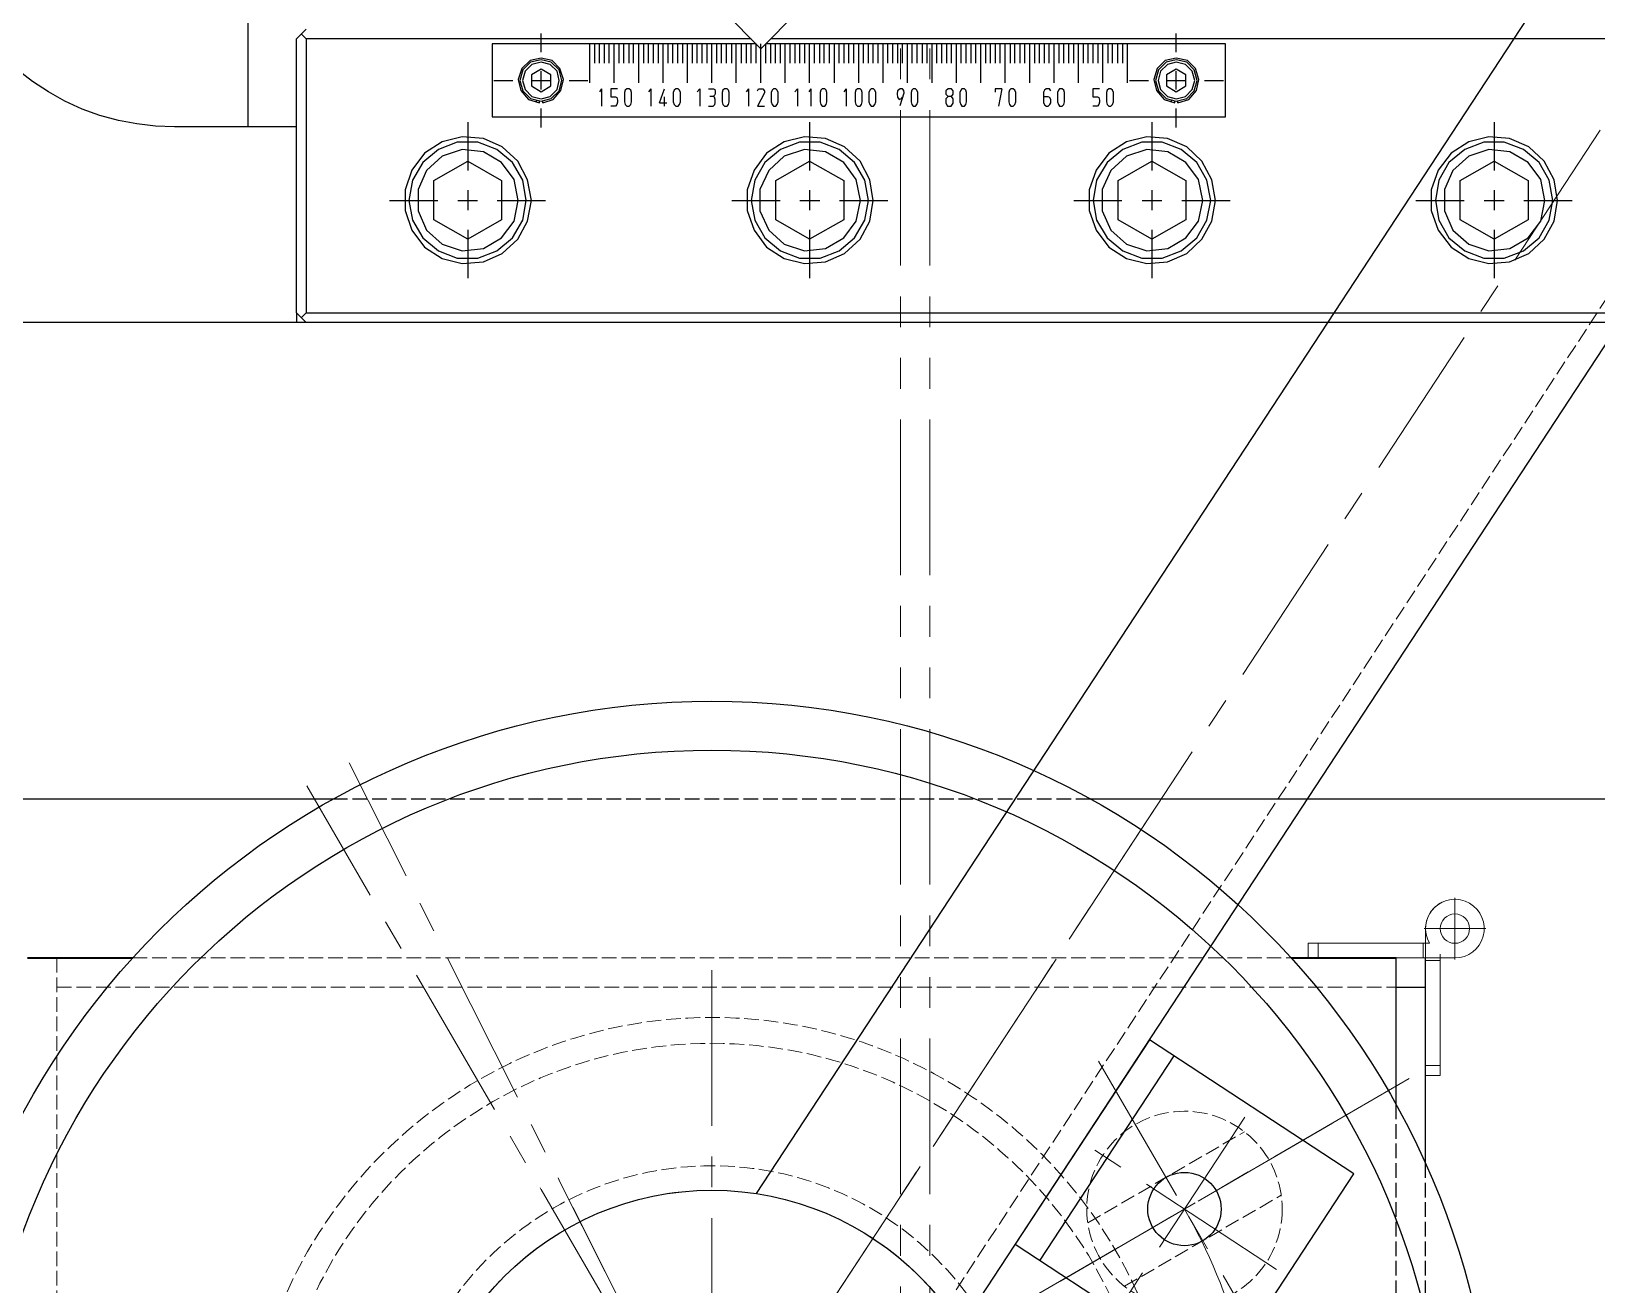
# Model space of a CAD drawing. Header units: millimetres. Extents: x -211 to 45495, y 24 to 52952.
# Drawn here: x 8854.5 to 9174.8, y 40118.7 to 40375.1 of the extents above; entities that cross this region are included whole.
import ezdxf

# ---------------------------------------------------------------- set-up
doc = ezdxf.new("R2010")
doc.units = ezdxf.units.MM
for name, pattern in [('CENTER', [50.7, 31.8, -6.3, 6.3, -6.3]), ('DASHED', [4, 3, -1]), ('PHANTOM', [63.3, 31.8, -6.3, 6.3, -6.3, 6.3, -6.3])]:
    doc.linetypes.add(name, pattern=pattern)
doc.layers.add('Layer2', color=7, linetype='Continuous')

# ---------------------------------------------------------------- blocks, each defined once
blk = doc.blocks.new('BLKF137')
at = {"layer": 'Layer2', "color": 7, "linetype": 'Continuous', "lineweight": 13}
for p, q in [((9139.79, 40161.55), (9139.79, 40191.55)), ((9142.79, 40186.35), (9142.79, 40161.55)), ((9142.79, 40185.05), (9139.79, 40185.05)), ((9142.79, 40163.55), (9139.79, 40163.55)), ((9139.79, 40161.55), (9142.79, 40161.55))]:
    blk.add_line(p, q, dxfattribs=at)
at = {"layer": 'Layer2', "color": 7, "linetype": 'DASHED', "lineweight": 13}
blk.add_arc((9145.79, 40191.55), 6, 120, 180, dxfattribs=at)
blk = doc.blocks.new('BLKF138')
at = {"layer": 'Layer2', "color": 7, "linetype": 'CENTER', "lineweight": 13}
for p, q in [((9145.79, 40185.25), (9145.79, 40197.85)), ((9139.49, 40191.55), (9152.09, 40191.55))]:
    blk.add_line(p, q, dxfattribs=at)
at = {"layer": 'Layer2', "color": 7, "linetype": 'Continuous', "lineweight": 13}
for p, q in [((9140.59, 40188.55), (9115.79, 40188.55)), ((9115.79, 40185.55), (9115.79, 40188.55)), ((9117.79, 40185.55), (9117.79, 40188.55)), ((9115.79, 40185.55), (9145.79, 40185.55))]:
    blk.add_line(p, q, dxfattribs=at)
at = {"layer": 'Layer2', "color": 7, "linetype": 'DASHED', "lineweight": 13}
blk.add_line((9139.29, 40188.55), (9139.29, 40185.55), dxfattribs=at)
at = {"layer": 'Layer2', "color": 7, "linetype": 'Continuous', "lineweight": 13}
blk.add_circle((9145.79, 40191.55), 3, dxfattribs=at)
blk.add_arc((9145.79, 40191.55), 6, 270, 210, dxfattribs=at)
blk = doc.blocks.new('BLKF136')
at = {"layer": 'Layer2', "color": 3, "linetype": 'Continuous', "lineweight": 25}
for p, q in [((8916.33, 40218.05), (8718.79, 40218.05)), ((9268.79, 40218.05), (9071.25, 40218.05)), ((9133.79, 40155.51), (9133.79, 40185.55)), ((9139.79, 40143.5), (9139.79, 40185.55)), ((9133.79, 40179.55), (9139.79, 40179.55))]:
    blk.add_line(p, q, dxfattribs=at)
at = {"layer": 'Layer2', "color": 7, "linetype": 'DASHED', "lineweight": 25}
for p, q in [((9071.25, 40218.05), (8916.33, 40218.05)), ((9133.79, 40000.59), (9133.79, 40155.51)), ((9139.79, 40012.59), (9139.79, 40143.5))]:
    blk.add_line(p, q, dxfattribs=at)
at = {"layer": 'Layer2', "color": 3, "linetype": 'Continuous', "lineweight": 35}
for p, q in [((8853.79, 40185.55), (8875.28, 40185.55)), ((9112.3, 40185.55), (9133.79, 40185.55))]:
    blk.add_line(p, q, dxfattribs=at)
at = {"layer": 'Layer2', "color": 7, "linetype": 'DASHED', "lineweight": 13}
for p, q in [((8859.79, 39970.55), (8859.79, 40185.55)), ((8875.28, 40185.55), (9112.3, 40185.55)), ((8859.79, 40179.55), (9133.79, 40179.55))]:
    blk.add_line(p, q, dxfattribs=at)
at = {"layer": 'Layer2', "color": 7, "linetype": 'CENTER', "lineweight": 13}
blk.add_line((8993.79, 40183.05), (8993.79, 39973.05), dxfattribs=at)
at = {"layer": 'Layer2', "color": 3, "linetype": 'Continuous', "lineweight": 25}
blk.add_circle((8993.79, 40078.05), 160, dxfattribs=at)
at = {"layer": 'Layer2', "color": 7, "linetype": 'DASHED', "lineweight": 13}
for radius in [95.35, 90.05, 65]:
    blk.add_circle((8993.79, 40078.05), radius, dxfattribs=at)
at = {"layer": 'Layer2', "color": 7, "linetype": 'Continuous', "lineweight": 13}
for name in ['BLKF138', 'BLKF137']:
    blk.add_blockref(name, (0, 0), dxfattribs=at)
blk = doc.blocks.new('BLKF151')
at = {"layer": 'Layer2', "color": 3, "linetype": 'Continuous', "lineweight": 25}
for p, q in [((9083.28, 40168.83), (9055.85, 40127.03)), ((9125.08, 40141.39), (9083.28, 40168.83)), ((9088.3, 40165.53), (9060.86, 40123.73)), ((9097.64, 40099.59), (9125.08, 40141.39)), ((9055.85, 40127.03), (9097.64, 40099.59))]:
    blk.add_line(p, q, dxfattribs=at)
blk = doc.blocks.new('BLKF150')
at = {"layer": 'Layer2', "color": 7, "linetype": 'CENTER', "lineweight": 13}
for p, q in [((9102.81, 40153.02), (9078.12, 40115.4)), ((9109.27, 40121.86), (9071.65, 40146.55))]:
    blk.add_line(p, q, dxfattribs=at)
at = {"layer": 'Layer2', "color": 3, "linetype": 'Continuous', "lineweight": 25}
blk.add_circle((9090.46, 40134.21), 7.5, dxfattribs=at)
blk.add_blockref('BLKF151', (0, 0), dxfattribs=at)
blk = doc.blocks.new('BLKF139')
at = {"layer": 'Layer2', "color": 3, "linetype": 'Continuous', "lineweight": 25}
for p, q in [((9310.04, 40605.4), (9002.82, 40137.36)), ((9044.62, 40109.93), (9351.84, 40577.96))]:
    blk.add_line(p, q, dxfattribs=at)
at = {"layer": 'Layer2', "color": 7, "linetype": 'CENTER', "lineweight": 13}
for p, q in [((8963.28, 40031.57), (9336.43, 40600.04)), ((9084.33, 40215.98), (8903.25, 39940.11)), ((9032.2, 40136.57), (8955.38, 40019.53))]:
    blk.add_line(p, q, dxfattribs=at)
at = {"layer": 'Layer2', "color": 7, "linetype": 'DASHED', "lineweight": 13}
blk.add_line((9041.55, 40114.36), (9347.66, 40580.7), dxfattribs=at)
at = {"layer": 'Layer2', "color": 3, "linetype": 'Continuous', "lineweight": 25}
blk.add_circle((8993.79, 40078.05), 60, dxfattribs=at)
at = {"layer": 'Layer2', "color": 3, "linetype": 'CENTER', "lineweight": 25}
blk.add_blockref('BLKF150', (0, 0), dxfattribs=at)
blk = doc.blocks.new('BLKF161')
at = {"layer": 'Layer2', "color": 7, "linetype": 'CENTER', "lineweight": 13}
for p, q in [((9072.88, 40164.47), (9108.05, 40103.94)), ((9120.73, 40151.79), (9060.2, 40116.63))]:
    blk.add_line(p, q, dxfattribs=at)
at = {"layer": 'Layer2', "color": 7, "linetype": 'DASHED', "lineweight": 13}
for p, q in [((9070.66, 40131.38), (9102.73, 40150.01)), ((9078.2, 40118.41), (9110.26, 40137.04))]:
    blk.add_line(p, q, dxfattribs=at)
blk.add_circle((9090.46, 40134.21), 20, dxfattribs=at)
at = {"layer": 'Layer2', "color": 3, "linetype": 'Continuous', "lineweight": 25}
blk.add_circle((9090.46, 40134.21), 7.5, dxfattribs=at)
blk = doc.blocks.new('BLKF158')
at = {"layer": 'Layer2', "color": 7, "linetype": 'CENTER', "lineweight": 13}
for p, q in [((9076.67, 39935.37), (8910.91, 40220.72)), ((9136.46, 40160.93), (8851.12, 39995.16)), ((9028.95, 40017.52), (8958.63, 40138.57))]:
    blk.add_line(p, q, dxfattribs=at)
at = {"layer": 'Layer2', "color": 3, "linetype": 'Continuous', "lineweight": 25}
for radius in [150, 60]:
    blk.add_circle((8993.79, 40078.05), radius, dxfattribs=at)
at = {"layer": 'Layer2', "color": 7, "linetype": 'CENTER', "lineweight": 13}
blk.add_arc((8993.79, 40078.05), 111.8, 270.1536, 30.1536, dxfattribs=at)
at = {"layer": 'Layer2', "color": 7, "linetype": 'DASHED', "lineweight": 13}
blk.add_blockref('BLKF161', (0, 0), dxfattribs=at)
blk = doc.blocks.new('BLKF135')
at = {"layer": 'Layer2', "color": 7, "linetype": 'CENTER', "lineweight": 13}
for p, q in [((9067.98, 39930.66), (8919.6, 40225.43)), ((9025.26, 40015.52), (8962.32, 40140.57)), ((8968.79, 40127.71), (9274.53, 39520.32))]:
    blk.add_line(p, q, dxfattribs=at)
at = {"layer": 'Layer2', "color": 7, "linetype": 'PHANTOM', "lineweight": 13}
blk.add_circle((8993.79, 40078.05), 60, dxfattribs=at)
at = {"layer": 'Layer2', "color": 7, "linetype": 'Continuous', "lineweight": 13}
blk.add_blockref('BLKF139', (0, 0), dxfattribs=at)
at = {"layer": 'Layer2', "color": 7, "linetype": 'Continuous', "lineweight": 25}
blk.add_blockref('BLKF136', (0, 0), dxfattribs=at)
at = {"layer": 'Layer2', "color": 7, "linetype": 'CENTER', "lineweight": 13}
blk.add_blockref('BLKF158', (0, 0), dxfattribs=at)
blk = doc.blocks.new('BLKF1720')
at = {"layer": 'Layer2', "color": 7, "linetype": 'Continuous', "lineweight": 25}
for p, q in [((8848.95, 40369.76), (8846.28, 40372.51)), ((8851.79, 40367.09), (8848.95, 40369.76)), ((8854.8, 40364.76), (8851.79, 40367.09)), ((8858.07, 40362.69), (8854.8, 40364.76)), ((8861.43, 40360.8), (8858.07, 40362.69)), ((8864.96, 40359.16), (8861.43, 40360.8)), ((8868.58, 40357.87), (8864.96, 40359.16)), ((8872.37, 40356.84), (8868.58, 40357.87)), ((8876.16, 40356.15), (8872.37, 40356.84)), ((8879.95, 40355.63), (8876.16, 40356.15)), ((8883.82, 40355.55), (8879.95, 40355.63))]:
    blk.add_line(p, q, dxfattribs=at)
blk = doc.blocks.new('BLKF2050')
at = {"layer": 'Layer2', "color": 7, "linetype": 'Continuous', "lineweight": 25}
for p, q in [((8941.69, 40352.36), (8937.82, 40350.9)), ((8945.91, 40352.36), (8941.69, 40352.36)), ((8949.79, 40350.9), (8945.91, 40352.36)), ((8937.82, 40350.9), (8934.63, 40348.23)), ((8952.97, 40348.23), (8949.79, 40350.9)), ((8934.63, 40348.23), (8932.56, 40344.61)), ((8955.12, 40344.61), (8952.97, 40348.23)), ((8932.56, 40344.61), (8931.79, 40340.48)), ((8955.81, 40340.48), (8955.12, 40344.61)), ((8931.79, 40340.48), (8932.56, 40336.43)), ((8932.56, 40336.43), (8934.63, 40332.81)), ((8952.97, 40332.81), (8955.12, 40336.43)), ((8934.63, 40332.81), (8937.82, 40330.14)), ((8937.82, 40330.14), (8941.69, 40328.68)), ((8945.91, 40328.68), (8949.79, 40330.14)), ((8949.79, 40330.14), (8952.97, 40332.81)), ((8941.69, 40328.68), (8945.91, 40328.68))]:
    blk.add_line(p, q, dxfattribs=at)
blk = doc.blocks.new('BLKF2051')
at = {"layer": 'Layer2', "color": 7, "linetype": 'Continuous', "lineweight": 25}
for p, q in [((8938.59, 40349.52), (8935.4, 40346.59)), ((8942.72, 40350.9), (8938.59, 40349.52)), ((8947.03, 40350.38), (8942.72, 40350.9)), ((8950.73, 40348.23), (8947.03, 40350.38)), ((8935.4, 40346.59), (8933.68, 40342.72)), ((8953.32, 40344.78), (8950.73, 40348.23)), ((8933.68, 40342.72), (8933.68, 40338.32)), ((8954.18, 40340.48), (8953.32, 40344.78)), ((8933.68, 40338.32), (8935.4, 40334.36)), ((8950.73, 40332.81), (8953.32, 40336.26)), ((8935.4, 40334.36), (8938.59, 40331.52)), ((8938.59, 40331.52), (8942.72, 40330.14)), ((8942.72, 40330.14), (8947.03, 40330.66)), ((8947.03, 40330.66), (8950.73, 40332.81))]:
    blk.add_line(p, q, dxfattribs=at)
blk = doc.blocks.new('BLKF2052')
at = {"layer": 'Layer2', "color": 7, "linetype": 'Continuous', "lineweight": 25}
for p, q in [((9008.6, 40349.52), (9005.41, 40346.59)), ((9012.73, 40350.9), (9008.6, 40349.52)), ((9017.04, 40350.38), (9012.73, 40350.9)), ((9020.74, 40348.23), (9017.04, 40350.38)), ((9005.41, 40346.59), (9003.61, 40342.72)), ((9023.33, 40344.78), (9020.74, 40348.23)), ((9003.61, 40342.72), (9003.61, 40338.32)), ((9024.19, 40340.48), (9023.33, 40344.78)), ((9003.61, 40338.32), (9005.41, 40334.36)), ((9020.74, 40332.81), (9023.33, 40336.26)), ((9005.41, 40334.36), (9008.6, 40331.52)), ((9008.6, 40331.52), (9012.73, 40330.14)), ((9012.73, 40330.14), (9017.04, 40330.66)), ((9017.04, 40330.66), (9020.74, 40332.81))]:
    blk.add_line(p, q, dxfattribs=at)
blk = doc.blocks.new('BLKF2053')
at = {"layer": 'Layer2', "color": 7, "linetype": 'Continuous', "lineweight": 25}
for p, q in [((9011.7, 40352.36), (9007.83, 40350.9)), ((9015.92, 40352.36), (9011.7, 40352.36)), ((9019.8, 40350.9), (9015.92, 40352.36)), ((9007.83, 40350.9), (9004.64, 40348.23)), ((9022.98, 40348.23), (9019.8, 40350.9)), ((9004.64, 40348.23), (9002.57, 40344.61)), ((9025.05, 40344.61), (9022.98, 40348.23)), ((9002.57, 40344.61), (9001.8, 40340.48)), ((9025.82, 40340.48), (9025.05, 40344.61)), ((9001.8, 40340.48), (9002.57, 40336.43)), ((9002.57, 40336.43), (9004.64, 40332.81)), ((9022.98, 40332.81), (9025.05, 40336.43)), ((9004.64, 40332.81), (9007.83, 40330.14)), ((9007.83, 40330.14), (9011.7, 40328.68)), ((9015.92, 40328.68), (9019.8, 40330.14)), ((9019.8, 40330.14), (9022.98, 40332.81)), ((9011.7, 40328.68), (9015.92, 40328.68))]:
    blk.add_line(p, q, dxfattribs=at)
blk = doc.blocks.new('BLKF2128')
at = {"layer": 'Layer2', "color": 7, "linetype": 'Continuous', "lineweight": 25}
for p, q in [((9086.71, 40368.72), (9085.16, 40367.17)), ((9088.77, 40369.24), (9086.71, 40368.72)), ((9090.93, 40368.72), (9088.77, 40369.24)), ((9092.48, 40367.17), (9090.93, 40368.72)), ((9085.16, 40367.17), (9084.55, 40365.02)), ((9084.55, 40365.02), (9085.16, 40362.87)), ((9093.08, 40365.02), (9092.48, 40367.17)), ((9085.16, 40362.87), (9086.71, 40361.32)), ((9090.93, 40361.32), (9092.48, 40362.87)), ((9086.71, 40361.32), (9088.77, 40360.8)), ((9088.77, 40360.8), (9090.93, 40361.32))]:
    blk.add_line(p, q, dxfattribs=at)
blk = doc.blocks.new('BLKF2129')
at = {"layer": 'Layer2', "color": 7, "linetype": 'Continuous', "lineweight": 25}
for p, q in [((9086.96, 40368.29), (9085.59, 40366.91)), ((9088.77, 40368.72), (9086.96, 40368.29)), ((9090.67, 40368.29), (9088.77, 40368.72)), ((9092.05, 40366.91), (9090.67, 40368.29)), ((9085.59, 40366.91), (9085.07, 40365.02)), ((9085.07, 40365.02), (9085.59, 40363.12)), ((9092.56, 40365.02), (9092.05, 40366.91)), ((9085.59, 40363.12), (9086.96, 40361.75)), ((9090.67, 40361.75), (9092.05, 40363.12)), ((9086.96, 40361.75), (9088.77, 40361.23)), ((9088.77, 40361.23), (9090.67, 40361.75))]:
    blk.add_line(p, q, dxfattribs=at)
blk = doc.blocks.new('BLKF2130')
at = {"layer": 'Layer2', "color": 7, "linetype": 'Continuous', "lineweight": 25}
for p, q in [((8956.85, 40366.14), (8956.85, 40363.9)), ((8956.85, 40363.9), (8958.83, 40362.69)), ((8958.83, 40362.69), (8960.81, 40363.9))]:
    blk.add_line(p, q, dxfattribs=at)
blk = doc.blocks.new('BLKF2131')
at = {"layer": 'Layer2', "color": 7, "linetype": 'Continuous', "lineweight": 25}
for p, q in [((8956.93, 40368.29), (8955.55, 40366.91)), ((8958.83, 40368.72), (8956.93, 40368.29)), ((8960.72, 40368.29), (8958.83, 40368.72)), ((8962.1, 40366.91), (8960.72, 40368.29)), ((8955.55, 40366.91), (8955.04, 40365.02)), ((8955.04, 40365.02), (8955.55, 40363.12)), ((8962.53, 40365.02), (8962.1, 40366.91)), ((8955.55, 40363.12), (8956.93, 40361.75)), ((8960.72, 40361.75), (8962.1, 40363.12)), ((8956.93, 40361.75), (8958.83, 40361.23)), ((8958.83, 40361.23), (8960.72, 40361.75))]:
    blk.add_line(p, q, dxfattribs=at)
blk = doc.blocks.new('BLKF2132')
at = {"layer": 'Layer2', "color": 7, "linetype": 'Continuous', "lineweight": 25}
for p, q in [((8956.67, 40368.72), (8955.12, 40367.17)), ((8958.83, 40369.24), (8956.67, 40368.72)), ((8960.89, 40368.72), (8958.83, 40369.24)), ((8962.53, 40367.17), (8960.89, 40368.72)), ((8955.12, 40367.17), (8954.52, 40365.02)), ((8954.52, 40365.02), (8955.12, 40362.87)), ((8963.05, 40365.02), (8962.53, 40367.17)), ((8955.12, 40362.87), (8956.67, 40361.32)), ((8960.89, 40361.32), (8962.53, 40362.87)), ((8956.67, 40361.32), (8958.83, 40360.8)), ((8958.83, 40360.8), (8960.89, 40361.32))]:
    blk.add_line(p, q, dxfattribs=at)
blk = doc.blocks.new('BLKF2154')
at = {"layer": 'Layer2', "color": 7, "linetype": 'Continuous', "lineweight": 25}
for p, q in [((9151.72, 40352.36), (9147.85, 40350.9)), ((9155.86, 40352.36), (9151.72, 40352.36)), ((9159.82, 40350.9), (9155.86, 40352.36)), ((9147.85, 40350.9), (9144.58, 40348.23)), ((9163, 40348.23), (9159.82, 40350.9)), ((9144.58, 40348.23), (9142.51, 40344.61)), ((9165.07, 40344.61), (9163, 40348.23)), ((9142.51, 40344.61), (9141.82, 40340.48)), ((9165.85, 40340.48), (9165.07, 40344.61)), ((9141.82, 40340.48), (9142.51, 40336.43)), ((9142.51, 40336.43), (9144.58, 40332.81)), ((9163, 40332.81), (9165.07, 40336.43)), ((9144.58, 40332.81), (9147.85, 40330.14)), ((9147.85, 40330.14), (9151.72, 40328.68)), ((9155.86, 40328.68), (9159.82, 40330.14)), ((9159.82, 40330.14), (9163, 40332.81)), ((9151.72, 40328.68), (9155.86, 40328.68))]:
    blk.add_line(p, q, dxfattribs=at)
blk = doc.blocks.new('BLKF2155')
at = {"layer": 'Layer2', "color": 7, "linetype": 'Continuous', "lineweight": 25}
for p, q in [((9148.62, 40349.52), (9145.35, 40346.59)), ((9152.76, 40350.9), (9148.62, 40349.52)), ((9157.06, 40350.38), (9152.76, 40350.9)), ((9160.76, 40348.23), (9157.06, 40350.38)), ((9145.35, 40346.59), (9143.63, 40342.72)), ((9163.35, 40344.78), (9160.76, 40348.23)), ((9143.63, 40342.72), (9143.63, 40338.32)), ((9164.21, 40340.48), (9163.35, 40344.78)), ((9143.63, 40338.32), (9145.35, 40334.36)), ((9160.76, 40332.81), (9163.35, 40336.26)), ((9145.35, 40334.36), (9148.62, 40331.52)), ((9148.62, 40331.52), (9152.76, 40330.14)), ((9152.76, 40330.14), (9157.06, 40330.66)), ((9157.06, 40330.66), (9160.76, 40332.81))]:
    blk.add_line(p, q, dxfattribs=at)
blk = doc.blocks.new('BLKF2156')
at = {"layer": 'Layer2', "color": 7, "linetype": 'Continuous', "lineweight": 25}
for p, q in [((9081.71, 40352.36), (9077.84, 40350.9)), ((9085.93, 40352.36), (9081.71, 40352.36)), ((9089.81, 40350.9), (9085.93, 40352.36)), ((9077.84, 40350.9), (9074.65, 40348.23)), ((9092.99, 40348.23), (9089.81, 40350.9)), ((9074.65, 40348.23), (9072.5, 40344.61)), ((9095.06, 40344.61), (9092.99, 40348.23)), ((9072.5, 40344.61), (9071.81, 40340.48)), ((9095.83, 40340.48), (9095.06, 40344.61)), ((9071.81, 40340.48), (9072.5, 40336.43)), ((9072.5, 40336.43), (9074.65, 40332.81)), ((9092.99, 40332.81), (9095.06, 40336.43)), ((9074.65, 40332.81), (9077.84, 40330.14)), ((9077.84, 40330.14), (9081.71, 40328.68)), ((9085.93, 40328.68), (9089.81, 40330.14)), ((9089.81, 40330.14), (9092.99, 40332.81)), ((9081.71, 40328.68), (9085.93, 40328.68))]:
    blk.add_line(p, q, dxfattribs=at)
blk = doc.blocks.new('BLKF2157')
at = {"layer": 'Layer2', "color": 7, "linetype": 'Continuous', "lineweight": 25}
for p, q in [((9078.61, 40349.52), (9075.43, 40346.59)), ((9082.75, 40350.9), (9078.61, 40349.52)), ((9087.05, 40350.38), (9082.75, 40350.9)), ((9090.75, 40348.23), (9087.05, 40350.38)), ((9075.43, 40346.59), (9073.62, 40342.72)), ((9093.34, 40344.78), (9090.75, 40348.23)), ((9073.62, 40342.72), (9073.62, 40338.32)), ((9094.2, 40340.48), (9093.34, 40344.78)), ((9073.62, 40338.32), (9075.43, 40334.36)), ((9090.75, 40332.81), (9093.34, 40336.26)), ((9075.43, 40334.36), (9078.61, 40331.52)), ((9078.61, 40331.52), (9082.75, 40330.14)), ((9082.75, 40330.14), (9087.05, 40330.66)), ((9087.05, 40330.66), (9090.75, 40332.81))]:
    blk.add_line(p, q, dxfattribs=at)
blk = doc.blocks.new('BLKF2287')
at = {"layer": 'Layer2', "color": 7, "linetype": 'Continuous', "lineweight": 25}
for p, q in [((8956.59, 40369.07), (8954.87, 40367.43)), ((8958.83, 40369.58), (8956.59, 40369.07)), ((8961.07, 40369.07), (8958.83, 40369.58)), ((8962.7, 40367.43), (8961.07, 40369.07)), ((8954.87, 40367.43), (8954.18, 40365.19)), ((8954.18, 40365.19), (8954.69, 40362.95)), ((8963.39, 40365.19), (8962.7, 40367.43)), ((8962.87, 40362.95), (8963.39, 40365.19)), ((8954.69, 40362.95), (8956.24, 40361.14)), ((8961.32, 40361.14), (8962.87, 40362.95)), ((8959.17, 40360.45), (8961.32, 40361.14))]:
    blk.add_line(p, q, dxfattribs=at)
blk = doc.blocks.new('BLKF2288')
at = {"layer": 'Layer2', "color": 7, "linetype": 'Continuous', "lineweight": 25}
for p, q in [((9086.53, 40369.07), (9084.9, 40367.43)), ((9088.77, 40369.58), (9086.53, 40369.07)), ((9091.1, 40369.07), (9088.77, 40369.58)), ((9092.73, 40367.43), (9091.1, 40369.07)), ((9084.9, 40367.43), (9084.21, 40365.19)), ((9084.21, 40365.19), (9084.73, 40362.95)), ((9093.42, 40365.19), (9092.73, 40367.43)), ((9092.91, 40362.95), (9093.42, 40365.19)), ((9084.73, 40362.95), (9086.28, 40361.14)), ((9091.36, 40361.14), (9092.91, 40362.95)), ((9089.12, 40360.45), (9091.36, 40361.14))]:
    blk.add_line(p, q, dxfattribs=at)
blk = doc.blocks.new('BLKF2309')
at = {"layer": 'Layer2', "color": 7, "linetype": 'Continuous', "lineweight": 25}
for p, q in [((9148.62, 40352.45), (9145.01, 40350.12)), ((9152.76, 40353.48), (9148.62, 40352.45)), ((9156.98, 40353.13), (9152.76, 40353.48)), ((9160.94, 40351.41), (9156.98, 40353.13)), ((9145.01, 40350.12), (9142.34, 40346.68)), ((9164.04, 40348.48), (9160.94, 40351.41)), ((9142.34, 40346.68), (9140.96, 40342.63)), ((9166.1, 40344.7), (9164.04, 40348.48)), ((9140.96, 40342.63), (9140.96, 40338.41)), ((9166.79, 40340.48), (9166.1, 40344.7)), ((9140.96, 40338.41), (9142.34, 40334.36)), ((9164.04, 40332.55), (9166.1, 40336.26)), ((9142.34, 40334.36), (9145.01, 40330.92)), ((9145.01, 40330.92), (9148.62, 40328.59)), ((9160.94, 40329.63), (9164.04, 40332.55)), ((9148.62, 40328.59), (9152.76, 40327.56)), ((9152.76, 40327.56), (9156.98, 40327.9)), ((9156.98, 40327.9), (9160.94, 40329.63))]:
    blk.add_line(p, q, dxfattribs=at)
blk = doc.blocks.new('BLKF2310')
at = {"layer": 'Layer2', "color": 7, "linetype": 'Continuous', "lineweight": 25}
for p, q in [((9078.61, 40352.45), (9075, 40350.12)), ((9082.75, 40353.48), (9078.61, 40352.45)), ((9086.96, 40353.13), (9082.75, 40353.48)), ((9090.93, 40351.41), (9086.96, 40353.13)), ((9075, 40350.12), (9072.41, 40346.68)), ((9094.03, 40348.48), (9090.93, 40351.41)), ((9072.41, 40346.68), (9070.95, 40342.63)), ((9096.09, 40344.7), (9094.03, 40348.48)), ((9070.95, 40342.63), (9070.95, 40338.41)), ((9096.78, 40340.48), (9096.09, 40344.7)), ((9070.95, 40338.41), (9072.41, 40334.36)), ((9094.03, 40332.55), (9096.09, 40336.26)), ((9072.41, 40334.36), (9075, 40330.92)), ((9075, 40330.92), (9078.61, 40328.59)), ((9090.93, 40329.63), (9094.03, 40332.55)), ((9078.61, 40328.59), (9082.75, 40327.56)), ((9082.75, 40327.56), (9086.96, 40327.9)), ((9086.96, 40327.9), (9090.93, 40329.63))]:
    blk.add_line(p, q, dxfattribs=at)
blk = doc.blocks.new('BLKF2311')
at = {"layer": 'Layer2', "color": 7, "linetype": 'Continuous', "lineweight": 25}
for p, q in [((8938.59, 40352.45), (8934.97, 40350.12)), ((8942.72, 40353.48), (8938.59, 40352.45)), ((8947.03, 40353.13), (8942.72, 40353.48)), ((8950.9, 40351.41), (8947.03, 40353.13)), ((8934.97, 40350.12), (8932.39, 40346.68)), ((8954.09, 40348.48), (8950.9, 40351.41)), ((8932.39, 40346.68), (8931.01, 40342.63)), ((8956.07, 40344.7), (8954.09, 40348.48)), ((8931.01, 40342.63), (8931.01, 40338.41)), ((8956.85, 40340.48), (8956.07, 40344.7)), ((8931.01, 40338.41), (8932.39, 40334.36)), ((8954.09, 40332.55), (8956.07, 40336.26)), ((8932.39, 40334.36), (8934.97, 40330.92)), ((8934.97, 40330.92), (8938.59, 40328.59)), ((8950.9, 40329.63), (8954.09, 40332.55)), ((8938.59, 40328.59), (8942.72, 40327.56)), ((8942.72, 40327.56), (8947.03, 40327.9)), ((8947.03, 40327.9), (8950.9, 40329.63))]:
    blk.add_line(p, q, dxfattribs=at)
blk = doc.blocks.new('BLKF2313')
at = {"layer": 'Layer2', "color": 7, "linetype": 'Continuous', "lineweight": 25}
for p, q in [((9008.6, 40352.45), (9004.98, 40350.12)), ((9012.73, 40353.48), (9008.6, 40352.45)), ((9017.04, 40353.13), (9012.73, 40353.48)), ((9020.92, 40351.41), (9017.04, 40353.13)), ((9004.98, 40350.12), (9002.4, 40346.68)), ((9024.1, 40348.48), (9020.92, 40351.41)), ((9002.4, 40346.68), (9001.02, 40342.63)), ((9026.08, 40344.7), (9024.1, 40348.48)), ((9001.02, 40342.63), (9001.02, 40338.41)), ((9026.77, 40340.48), (9026.08, 40344.7)), ((9001.02, 40338.41), (9002.4, 40334.36)), ((9024.1, 40332.55), (9026.08, 40336.26)), ((9002.4, 40334.36), (9004.98, 40330.92)), ((9004.98, 40330.92), (9008.6, 40328.59)), ((9020.92, 40329.63), (9024.1, 40332.55)), ((9008.6, 40328.59), (9012.73, 40327.56)), ((9012.73, 40327.56), (9017.04, 40327.9)), ((9017.04, 40327.9), (9020.92, 40329.63))]:
    blk.add_line(p, q, dxfattribs=at)
blk = doc.blocks.new('BLKF2352')
at = {"layer": 'Layer2', "color": 7, "linetype": 'Continuous', "lineweight": 25}
for p, q in [((9073.1, 40363.3), (9071.72, 40363.3)), ((9071.72, 40363.3), (9071.72, 40361.66)), ((9071.72, 40361.66), (9072.67, 40361.66)), ((9072.67, 40361.66), (9072.93, 40361.49)), ((9072.93, 40360.11), (9072.67, 40359.77)), ((9072.93, 40361.49), (9073.1, 40360.97)), ((9073.1, 40360.54), (9072.93, 40360.11)), ((9073.1, 40360.97), (9073.1, 40360.54))]:
    blk.add_line(p, q, dxfattribs=at)
blk = doc.blocks.new('BLKF2353')
at = {"layer": 'Layer2', "color": 7, "linetype": 'Continuous', "lineweight": 25}
for p, q in [((9074.65, 40363.04), (9074.48, 40362.52)), ((9074.48, 40362.52), (9074.48, 40360.63)), ((9075, 40363.3), (9074.65, 40363.04)), ((9075.43, 40363.3), (9075, 40363.3)), ((9075.94, 40362.52), (9075.77, 40363.04)), ((9075.94, 40360.63), (9075.94, 40362.52)), ((9074.48, 40360.63), (9074.65, 40360.11)), ((9074.65, 40360.11), (9075, 40359.77)), ((9075, 40359.77), (9075.43, 40359.77)), ((9075.43, 40359.77), (9075.77, 40360.11)), ((9075.77, 40360.11), (9075.94, 40360.63))]:
    blk.add_line(p, q, dxfattribs=at)
blk = doc.blocks.new('BLKF2354')
at = {"layer": 'Layer2', "color": 7, "linetype": 'Continuous', "lineweight": 25}
for p, q in [((9061.82, 40363.04), (9061.65, 40362.61)), ((9061.65, 40362.61), (9061.65, 40360.45)), ((9062.16, 40363.3), (9061.82, 40363.04)), ((9062.85, 40363.3), (9062.16, 40363.3)), ((9063.11, 40362.87), (9062.85, 40363.3)), ((9061.65, 40360.45), (9061.91, 40359.94)), ((9061.91, 40359.94), (9062.25, 40359.77)), ((9062.25, 40359.77), (9062.59, 40359.77)), ((9062.94, 40361.49), (9062.59, 40361.66)), ((9062.59, 40359.77), (9062.94, 40360.11)), ((9063.11, 40361.06), (9062.94, 40361.49)), ((9062.94, 40360.11), (9063.11, 40360.45)), ((9063.11, 40360.45), (9063.11, 40361.06))]:
    blk.add_line(p, q, dxfattribs=at)
blk = doc.blocks.new('BLKF2355')
at = {"layer": 'Layer2', "color": 7, "linetype": 'Continuous', "lineweight": 25}
for p, q in [((9064.66, 40363.04), (9064.49, 40362.52)), ((9064.49, 40362.52), (9064.49, 40360.63)), ((9064.92, 40363.3), (9064.66, 40363.04)), ((9065.44, 40363.3), (9064.92, 40363.3)), ((9065.95, 40362.52), (9065.78, 40363.04)), ((9065.95, 40360.63), (9065.95, 40362.52)), ((9064.49, 40360.63), (9064.66, 40360.11)), ((9064.66, 40360.11), (9064.92, 40359.77)), ((9064.92, 40359.77), (9065.44, 40359.77)), ((9065.44, 40359.77), (9065.78, 40360.11)), ((9065.78, 40360.11), (9065.95, 40360.63))]:
    blk.add_line(p, q, dxfattribs=at)
blk = doc.blocks.new('BLKF2356')
at = {"layer": 'Layer2', "color": 7, "linetype": 'Continuous', "lineweight": 25}
for p, q in [((9042.1, 40363.3), (9041.67, 40362.87)), ((9041.67, 40362.87), (9041.67, 40362.18)), ((9041.67, 40362.18), (9042.1, 40361.75)), ((9042.79, 40363.3), (9042.1, 40363.3)), ((9042.79, 40361.75), (9043.13, 40362.18)), ((9043.13, 40362.18), (9043.13, 40362.87)), ((9042.1, 40361.75), (9041.67, 40361.23)), ((9041.67, 40361.23), (9041.67, 40360.37)), ((9041.67, 40360.37), (9042.01, 40359.77)), ((9042.01, 40359.77), (9042.7, 40359.77)), ((9042.7, 40359.77), (9043.13, 40360.37)), ((9043.13, 40361.23), (9042.79, 40361.75)), ((9043.13, 40360.37), (9043.13, 40361.23))]:
    blk.add_line(p, q, dxfattribs=at)
blk = doc.blocks.new('BLKF2357')
at = {"layer": 'Layer2', "color": 7, "linetype": 'Continuous', "lineweight": 25}
for p, q in [((9044.68, 40363.04), (9044.51, 40362.52)), ((9044.51, 40362.52), (9044.51, 40360.63)), ((9044.94, 40363.3), (9044.68, 40363.04)), ((9045.46, 40363.3), (9044.94, 40363.3)), ((9045.89, 40362.52), (9045.72, 40363.04)), ((9045.89, 40360.63), (9045.89, 40362.52)), ((9044.51, 40360.63), (9044.68, 40360.11)), ((9044.68, 40360.11), (9044.94, 40359.77)), ((9044.94, 40359.77), (9045.46, 40359.77)), ((9045.46, 40359.77), (9045.72, 40360.11)), ((9045.72, 40360.11), (9045.89, 40360.63))]:
    blk.add_line(p, q, dxfattribs=at)
blk = doc.blocks.new('BLKF2358')
at = {"layer": 'Layer2', "color": 7, "linetype": 'Continuous', "lineweight": 25}
for p, q in [((8986.04, 40363.04), (8985.87, 40362.52)), ((8985.87, 40362.52), (8985.87, 40360.63)), ((8986.38, 40363.3), (8986.04, 40363.04)), ((8986.9, 40363.3), (8986.38, 40363.3)), ((8987.33, 40362.52), (8987.16, 40363.04)), ((8987.33, 40360.63), (8987.33, 40362.52)), ((8985.87, 40360.63), (8986.04, 40360.11)), ((8986.04, 40360.11), (8986.38, 40359.77)), ((8986.38, 40359.77), (8986.9, 40359.77)), ((8986.9, 40359.77), (8987.16, 40360.11)), ((8987.16, 40360.11), (8987.33, 40360.63))]:
    blk.add_line(p, q, dxfattribs=at)
blk = doc.blocks.new('BLKF2359')
at = {"layer": 'Layer2', "color": 7, "linetype": 'Continuous', "lineweight": 25}
for p, q in [((8993.1, 40363.3), (8994.13, 40363.3)), ((8994.39, 40362.09), (8994.05, 40361.75)), ((8994.13, 40363.3), (8994.39, 40363.12)), ((8994.39, 40363.12), (8994.48, 40362.78)), ((8994.48, 40362.35), (8994.39, 40362.09)), ((8994.48, 40362.78), (8994.48, 40362.35))]:
    blk.add_line(p, q, dxfattribs=at)
blk = doc.blocks.new('BLKF2360')
at = {"layer": 'Layer2', "color": 7, "linetype": 'Continuous', "lineweight": 25}
for p, q in [((8993.1, 40359.77), (8994.05, 40359.77)), ((8994.05, 40359.77), (8994.39, 40360.11)), ((8994.48, 40361.14), (8994.31, 40361.57)), ((8994.39, 40360.11), (8994.48, 40360.45)), ((8994.48, 40360.45), (8994.48, 40361.14))]:
    blk.add_line(p, q, dxfattribs=at)
blk = doc.blocks.new('BLKF2361')
at = {"layer": 'Layer2', "color": 7, "linetype": 'Continuous', "lineweight": 25}
for p, q in [((8996.03, 40363.04), (8995.86, 40362.52)), ((8995.86, 40362.52), (8995.86, 40360.63)), ((8996.37, 40363.3), (8996.03, 40363.04)), ((8996.89, 40363.3), (8996.37, 40363.3)), ((8997.32, 40362.52), (8997.15, 40363.04)), ((8997.32, 40360.63), (8997.32, 40362.52)), ((8995.86, 40360.63), (8996.03, 40360.11)), ((8996.03, 40360.11), (8996.37, 40359.77)), ((8996.37, 40359.77), (8996.89, 40359.77)), ((8996.89, 40359.77), (8997.15, 40360.11)), ((8997.15, 40360.11), (8997.32, 40360.63))]:
    blk.add_line(p, q, dxfattribs=at)
blk = doc.blocks.new('BLKF2362')
at = {"layer": 'Layer2', "color": 7, "linetype": 'Continuous', "lineweight": 25}
for p, q in [((9003.09, 40362.87), (9003.18, 40363.04)), ((9004.47, 40362.35), (9003.09, 40359.77)), ((9003.18, 40363.04), (9003.35, 40363.3)), ((9003.35, 40363.3), (9004.21, 40363.3)), ((9004.21, 40363.3), (9004.47, 40362.95)), ((9004.47, 40362.95), (9004.55, 40362.87)), ((9004.55, 40362.52), (9004.47, 40362.35)), ((9004.55, 40362.87), (9004.55, 40362.52))]:
    blk.add_line(p, q, dxfattribs=at)
blk = doc.blocks.new('BLKF2363')
at = {"layer": 'Layer2', "color": 7, "linetype": 'Continuous', "lineweight": 25}
for p, q in [((9006.1, 40363.04), (9005.93, 40362.52)), ((9005.93, 40362.52), (9005.93, 40360.63)), ((9006.36, 40363.3), (9006.1, 40363.04)), ((9006.88, 40363.3), (9006.36, 40363.3)), ((9007.31, 40362.52), (9007.14, 40363.04)), ((9007.31, 40360.63), (9007.31, 40362.52)), ((9005.93, 40360.63), (9006.1, 40360.11)), ((9006.1, 40360.11), (9006.36, 40359.77)), ((9006.36, 40359.77), (9006.88, 40359.77)), ((9006.88, 40359.77), (9007.14, 40360.11)), ((9007.14, 40360.11), (9007.31, 40360.63))]:
    blk.add_line(p, q, dxfattribs=at)
blk = doc.blocks.new('BLKF2364')
at = {"layer": 'Layer2', "color": 7, "linetype": 'Continuous', "lineweight": 25}
for p, q in [((9016.09, 40363.04), (9015.92, 40362.52)), ((9015.92, 40362.52), (9015.92, 40360.63)), ((9016.35, 40363.3), (9016.09, 40363.04)), ((9016.87, 40363.3), (9016.35, 40363.3)), ((9017.3, 40362.52), (9017.13, 40363.04)), ((9017.3, 40360.63), (9017.3, 40362.52)), ((9015.92, 40360.63), (9016.09, 40360.11)), ((9016.09, 40360.11), (9016.35, 40359.77)), ((9016.35, 40359.77), (9016.87, 40359.77)), ((9016.87, 40359.77), (9017.13, 40360.11)), ((9017.13, 40360.11), (9017.3, 40360.63))]:
    blk.add_line(p, q, dxfattribs=at)
blk = doc.blocks.new('BLKF2365')
at = {"layer": 'Layer2', "color": 7, "linetype": 'Continuous', "lineweight": 25}
for p, q in [((9023.24, 40363.04), (9023.07, 40362.52)), ((9023.07, 40362.52), (9023.07, 40360.63)), ((9023.59, 40363.3), (9023.24, 40363.04)), ((9024.1, 40363.3), (9023.59, 40363.3)), ((9024.53, 40362.52), (9024.36, 40363.04)), ((9024.53, 40360.63), (9024.53, 40362.52)), ((9023.07, 40360.63), (9023.24, 40360.11)), ((9023.24, 40360.11), (9023.59, 40359.77)), ((9023.59, 40359.77), (9024.1, 40359.77)), ((9024.1, 40359.77), (9024.36, 40360.11)), ((9024.36, 40360.11), (9024.53, 40360.63))]:
    blk.add_line(p, q, dxfattribs=at)
blk = doc.blocks.new('BLKF2366')
at = {"layer": 'Layer2', "color": 7, "linetype": 'Continuous', "lineweight": 25}
for p, q in [((9026.08, 40363.04), (9025.91, 40362.52)), ((9025.91, 40362.52), (9025.91, 40360.63)), ((9026.34, 40363.3), (9026.08, 40363.04)), ((9026.86, 40363.3), (9026.34, 40363.3)), ((9027.29, 40362.52), (9027.12, 40363.04)), ((9027.29, 40360.63), (9027.29, 40362.52)), ((9025.91, 40360.63), (9026.08, 40360.11)), ((9026.08, 40360.11), (9026.34, 40359.77)), ((9026.34, 40359.77), (9026.86, 40359.77)), ((9026.86, 40359.77), (9027.12, 40360.11)), ((9027.12, 40360.11), (9027.29, 40360.63))]:
    blk.add_line(p, q, dxfattribs=at)
blk = doc.blocks.new('BLKF2367')
at = {"layer": 'Layer2', "color": 7, "linetype": 'Continuous', "lineweight": 25}
for p, q in [((9054.67, 40363.04), (9054.5, 40362.52)), ((9054.5, 40362.52), (9054.5, 40360.63)), ((9054.93, 40363.3), (9054.67, 40363.04)), ((9055.45, 40363.3), (9054.93, 40363.3)), ((9055.96, 40362.52), (9055.79, 40363.04)), ((9055.96, 40360.63), (9055.96, 40362.52)), ((9054.5, 40360.63), (9054.67, 40360.11)), ((9054.67, 40360.11), (9054.93, 40359.77)), ((9054.93, 40359.77), (9055.45, 40359.77)), ((9055.45, 40359.77), (9055.79, 40360.11)), ((9055.79, 40360.11), (9055.96, 40360.63))]:
    blk.add_line(p, q, dxfattribs=at)
blk = doc.blocks.new('BLKF2368')
at = {"layer": 'Layer2', "color": 7, "linetype": 'Continuous', "lineweight": 25}
for p, q in [((9031.77, 40362.87), (9031.68, 40362.26)), ((9031.68, 40362.26), (9031.77, 40361.57)), ((9032.28, 40363.3), (9031.77, 40362.87)), ((9032.8, 40363.3), (9032.28, 40363.3)), ((9032.28, 40359.85), (9033.14, 40362.44)), ((9033.06, 40362.95), (9032.8, 40363.3)), ((9033.14, 40362.44), (9033.06, 40362.95)), ((9031.77, 40361.57), (9032.11, 40361.14)), ((9032.11, 40361.14), (9032.54, 40361.32))]:
    blk.add_line(p, q, dxfattribs=at)
blk = doc.blocks.new('BLKF2369')
at = {"layer": 'Layer2', "color": 7, "linetype": 'Continuous', "lineweight": 25}
for p, q in [((9034.69, 40363.04), (9034.52, 40362.52)), ((9034.52, 40362.52), (9034.52, 40360.63)), ((9034.95, 40363.3), (9034.69, 40363.04)), ((9035.47, 40363.3), (9034.95, 40363.3)), ((9035.9, 40362.52), (9035.73, 40363.04)), ((9035.9, 40360.63), (9035.9, 40362.52)), ((9034.52, 40360.63), (9034.69, 40360.11)), ((9034.69, 40360.11), (9034.95, 40359.77)), ((9034.95, 40359.77), (9035.47, 40359.77)), ((9035.47, 40359.77), (9035.73, 40360.11)), ((9035.73, 40360.11), (9035.9, 40360.63))]:
    blk.add_line(p, q, dxfattribs=at)
blk = doc.blocks.new('BLKF2370')
at = {"layer": 'Layer2', "color": 7, "linetype": 'Continuous', "lineweight": 25}
for p, q in [((8974.5, 40363.3), (8973.12, 40363.3)), ((8973.12, 40363.3), (8973.12, 40361.66)), ((8973.12, 40361.66), (8974.07, 40361.66)), ((8974.07, 40361.66), (8974.33, 40361.49)), ((8974.33, 40360.11), (8974.07, 40359.77)), ((8974.33, 40361.49), (8974.5, 40360.97)), ((8974.5, 40360.54), (8974.33, 40360.11)), ((8974.5, 40360.97), (8974.5, 40360.54))]:
    blk.add_line(p, q, dxfattribs=at)
blk = doc.blocks.new('BLKF2371')
at = {"layer": 'Layer2', "color": 7, "linetype": 'Continuous', "lineweight": 25}
for p, q in [((8976.05, 40363.04), (8975.88, 40362.52)), ((8975.88, 40362.52), (8975.88, 40360.63)), ((8976.39, 40363.3), (8976.05, 40363.04)), ((8976.83, 40363.3), (8976.39, 40363.3)), ((8977.34, 40362.52), (8977.17, 40363.04)), ((8977.34, 40360.63), (8977.34, 40362.52)), ((8975.88, 40360.63), (8976.05, 40360.11)), ((8976.05, 40360.11), (8976.39, 40359.77)), ((8976.39, 40359.77), (8976.83, 40359.77)), ((8976.83, 40359.77), (8977.17, 40360.11)), ((8977.17, 40360.11), (8977.34, 40360.63))]:
    blk.add_line(p, q, dxfattribs=at)
blk = doc.blocks.new('BLKF1660')
at = {"layer": 'Layer2', "color": 7, "linetype": 'Continuous', "lineweight": 25}
for p, q in [((8898.81, 40395.5), (8898.81, 40355.55)), ((8996.29, 40379.06), (9003.78, 40371.48)), ((9003.78, 40371.48), (9011.27, 40379.06)), ((8910.78, 40375.52), (8908.79, 40373.54)), ((8958.83, 40370.79), (8958.83, 40374.58)), ((9088.77, 40370.79), (9088.77, 40374.58)), ((8908.79, 40317.48), (8908.79, 40373.54)), ((8910.78, 40373.54), (8909.83, 40374.49)), ((8910.78, 40373.54), (8910.78, 40317.48)), ((9001.8, 40373.54), (8910.78, 40373.54)), ((9002.83, 40372.51), (8948.84, 40372.51)), ((8948.84, 40372.51), (8948.84, 40357.53)), ((8968.82, 40364.5), (8968.82, 40372.51)), ((8969.85, 40368.55), (8969.85, 40372.51)), ((8970.8, 40368.55), (8970.8, 40372.51)), ((8971.83, 40368.55), (8971.83, 40372.51)), ((8972.78, 40368.55), (8972.78, 40372.51)), ((8973.81, 40364.5), (8973.81, 40372.51)), ((8974.84, 40368.55), (8974.84, 40372.51)), ((8975.79, 40368.55), (8975.79, 40372.51)), ((8976.83, 40368.55), (8976.83, 40372.51)), ((8977.77, 40368.55), (8977.77, 40372.51)), ((8978.81, 40364.5), (8978.81, 40372.51)), ((8979.84, 40368.55), (8979.84, 40372.51)), ((8980.79, 40368.55), (8980.79, 40372.51)), ((8981.82, 40368.55), (8981.82, 40372.51)), ((8982.85, 40368.55), (8982.85, 40372.51)), ((8983.8, 40364.5), (8983.8, 40372.51)), ((8984.83, 40368.55), (8984.83, 40372.51)), ((8985.78, 40368.55), (8985.78, 40372.51)), ((8986.81, 40368.55), (8986.81, 40372.51)), ((8987.85, 40368.55), (8987.85, 40372.51)), ((8988.79, 40364.5), (8988.79, 40372.51)), ((8989.83, 40368.55), (8989.83, 40372.51)), ((8990.78, 40368.55), (8990.78, 40372.51)), ((8991.81, 40368.55), (8991.81, 40372.51)), ((8992.84, 40368.55), (8992.84, 40372.51)), ((8993.79, 40364.5), (8993.79, 40372.51)), ((8994.82, 40368.55), (8994.82, 40372.51)), ((8995.77, 40368.55), (8995.77, 40372.51)), ((8996.8, 40368.55), (8996.8, 40372.51)), ((8997.84, 40368.55), (8997.84, 40372.51)), ((8998.78, 40364.5), (8998.78, 40372.51)), ((8999.82, 40368.55), (8999.82, 40372.51)), ((9000.85, 40368.55), (9000.85, 40372.51)), ((9001.8, 40368.55), (9001.8, 40372.51)), ((9002.83, 40368.55), (9002.83, 40372.51)), ((9003.78, 40364.5), (9003.78, 40372.51)), ((9098.85, 40372.51), (9004.81, 40372.51)), ((9004.81, 40368.55), (9004.81, 40372.51)), ((9299.84, 40373.54), (9005.85, 40373.54)), ((9005.85, 40368.55), (9005.85, 40372.51)), ((9006.79, 40368.55), (9006.79, 40372.51)), ((9007.83, 40368.55), (9007.83, 40372.51)), ((9008.77, 40364.5), (9008.77, 40372.51)), ((9009.81, 40368.55), (9009.81, 40372.51)), ((9010.84, 40368.55), (9010.84, 40372.51)), ((9011.79, 40368.55), (9011.79, 40372.51)), ((9012.82, 40368.55), (9012.82, 40372.51)), ((9013.77, 40364.5), (9013.77, 40372.51)), ((9014.8, 40368.55), (9014.8, 40372.51)), ((9015.83, 40368.55), (9015.83, 40372.51)), ((9016.78, 40368.55), (9016.78, 40372.51)), ((9017.82, 40368.55), (9017.82, 40372.51)), ((9018.85, 40364.5), (9018.85, 40372.51)), ((9019.8, 40368.55), (9019.8, 40372.51)), ((9020.83, 40368.55), (9020.83, 40372.51)), ((9021.78, 40368.55), (9021.78, 40372.51)), ((9022.81, 40368.55), (9022.81, 40372.51)), ((9023.84, 40364.5), (9023.84, 40372.51)), ((9024.79, 40368.55), (9024.79, 40372.51)), ((9025.82, 40368.55), (9025.82, 40372.51)), ((9026.77, 40368.55), (9026.77, 40372.51)), ((9027.8, 40368.55), (9027.8, 40372.51)), ((9028.84, 40364.5), (9028.84, 40372.51)), ((9029.79, 40368.55), (9029.79, 40372.51)), ((9030.82, 40368.55), (9030.82, 40372.51)), ((9031.85, 40368.55), (9031.85, 40372.51)), ((9032.8, 40368.55), (9032.8, 40372.51)), ((9033.83, 40364.5), (9033.83, 40372.51)), ((9034.78, 40368.55), (9034.78, 40372.51)), ((9035.81, 40368.55), (9035.81, 40372.51)), ((9036.85, 40368.55), (9036.85, 40372.51)), ((9037.79, 40368.55), (9037.79, 40372.51)), ((9038.83, 40364.5), (9038.83, 40372.51)), ((9038.83, 40364.5), (9038.83, 40372.51)), ((9039.77, 40368.55), (9039.77, 40372.51)), ((9040.81, 40368.55), (9040.81, 40372.51)), ((9041.84, 40368.55), (9041.84, 40372.51)), ((9042.79, 40368.55), (9042.79, 40372.51)), ((9043.82, 40364.5), (9043.82, 40372.51)), ((9043.82, 40364.5), (9043.82, 40372.51)), ((9044.77, 40368.55), (9044.77, 40372.51)), ((9045.8, 40368.55), (9045.8, 40372.51)), ((9046.84, 40368.55), (9046.84, 40372.51)), ((9047.78, 40368.55), (9047.78, 40372.51)), ((9048.82, 40364.5), (9048.82, 40372.51)), ((9048.82, 40364.5), (9048.82, 40372.51)), ((9049.85, 40368.55), (9049.85, 40372.51)), ((9050.8, 40368.55), (9050.8, 40372.51)), ((9051.83, 40368.55), (9051.83, 40372.51)), ((9052.78, 40368.55), (9052.78, 40372.51)), ((9053.81, 40364.5), (9053.81, 40372.51)), ((9053.81, 40364.5), (9053.81, 40372.51)), ((9054.84, 40368.55), (9054.84, 40372.51)), ((9055.79, 40368.55), (9055.79, 40372.51)), ((9056.83, 40368.55), (9056.83, 40372.51)), ((9057.77, 40368.55), (9057.77, 40372.51)), ((9058.81, 40364.5), (9058.81, 40372.51)), ((9058.81, 40364.5), (9058.81, 40372.51)), ((9059.84, 40368.55), (9059.84, 40372.51)), ((9060.79, 40368.55), (9060.79, 40372.51)), ((9061.82, 40368.55), (9061.82, 40372.51)), ((9062.77, 40368.55), (9062.77, 40372.51)), ((9063.8, 40364.5), (9063.8, 40372.51)), ((9063.8, 40364.5), (9063.8, 40372.51)), ((9064.83, 40368.55), (9064.83, 40372.51)), ((9065.78, 40368.55), (9065.78, 40372.51)), ((9066.81, 40368.55), (9066.81, 40372.51)), ((9067.85, 40368.55), (9067.85, 40372.51)), ((9068.79, 40364.5), (9068.79, 40372.51)), ((9068.79, 40364.5), (9068.79, 40372.51)), ((9069.83, 40368.55), (9069.83, 40372.51)), ((9070.78, 40368.55), (9070.78, 40372.51)), ((9071.81, 40368.55), (9071.81, 40372.51)), ((9072.84, 40368.55), (9072.84, 40372.51)), ((9073.79, 40364.5), (9073.79, 40372.51)), ((9073.79, 40364.5), (9073.79, 40372.51)), ((9074.82, 40368.55), (9074.82, 40372.51)), ((9075.77, 40368.55), (9075.77, 40372.51)), ((9076.8, 40368.55), (9076.8, 40372.51)), ((9077.84, 40368.55), (9077.84, 40372.51)), ((9078.78, 40364.5), (9078.78, 40372.51)), ((9078.78, 40364.5), (9078.78, 40372.51)), ((9098.85, 40357.53), (9098.85, 40372.51)), ((8949.18, 40365.02), (8953.06, 40365.02)), ((8958.83, 40367.34), (8956.85, 40366.14)), ((8956.93, 40365.02), (8960.72, 40365.02)), ((8960.81, 40366.14), (8958.83, 40367.34)), ((8958.83, 40363.12), (8958.83, 40366.91)), ((8960.81, 40363.9), (8960.81, 40366.14)), ((8962.1, 40363.12), (8962.53, 40365.02)), ((8962.53, 40362.87), (8963.05, 40365.02)), ((8964.6, 40365.02), (8968.39, 40365.02)), ((9079.21, 40365.02), (9083.09, 40365.02)), ((9088.77, 40367.34), (9086.79, 40366.14)), ((9086.79, 40366.14), (9086.79, 40363.9)), ((9086.88, 40365.02), (9090.75, 40365.02)), ((9090.75, 40366.14), (9088.77, 40367.34)), ((9088.77, 40363.12), (9088.77, 40366.91)), ((9090.75, 40363.9), (9090.75, 40366.14)), ((9092.05, 40363.12), (9092.56, 40365.02)), ((9092.48, 40362.87), (9093.08, 40365.02)), ((9094.54, 40365.02), (9098.42, 40365.02)), ((8971.23, 40363.3), (8970.8, 40362.69)), ((8971.23, 40363.3), (8971.23, 40359.77)), ((8977.17, 40363.04), (8976.83, 40363.3)), ((8981.3, 40363.3), (8980.79, 40362.69)), ((8981.3, 40363.3), (8981.3, 40359.77)), ((8983.03, 40360.45), (8984.06, 40363.3)), ((8987.16, 40363.04), (8986.9, 40363.3)), ((8991.29, 40363.3), (8990.78, 40362.69)), ((8991.29, 40363.3), (8991.29, 40359.77)), ((8997.15, 40363.04), (8996.89, 40363.3)), ((9001.28, 40363.3), (9000.76, 40362.69)), ((9001.28, 40363.3), (9001.28, 40359.77)), ((9007.14, 40363.04), (9006.88, 40363.3)), ((9011.27, 40363.3), (9010.75, 40362.69)), ((9011.27, 40363.3), (9011.27, 40359.77)), ((9014.03, 40363.3), (9013.6, 40362.69)), ((9014.03, 40363.3), (9014.03, 40359.77)), ((9017.13, 40363.04), (9016.87, 40363.3)), ((9021.26, 40363.3), (9020.74, 40362.69)), ((9021.26, 40363.3), (9021.26, 40359.77)), ((9024.36, 40363.04), (9024.1, 40363.3)), ((9027.12, 40363.04), (9026.86, 40363.3)), ((9035.73, 40363.04), (9035.47, 40363.3)), ((9043.13, 40362.87), (9042.79, 40363.3)), ((9045.72, 40363.04), (9045.46, 40363.3)), ((9053.12, 40363.3), (9051.74, 40363.3)), ((9051.74, 40363.3), (9051.74, 40362.61)), ((9053.12, 40363.3), (9052.43, 40359.77)), ((9055.79, 40363.04), (9055.45, 40363.3)), ((9065.78, 40363.04), (9065.44, 40363.3)), ((9075.77, 40363.04), (9075.43, 40363.3)), ((9086.79, 40363.9), (9088.77, 40362.69)), ((9088.77, 40362.69), (9090.75, 40363.9)), ((8956.24, 40361.14), (8958.48, 40360.45)), ((8957.88, 40360.54), (8957.88, 40360.89)), ((8958.48, 40360.45), (8958.48, 40360.8)), ((8958.83, 40355.37), (8958.83, 40359.25)), ((8959.17, 40360.45), (8959.17, 40360.8)), ((8974.07, 40359.77), (8973.12, 40359.77)), ((8983.03, 40360.45), (8984.58, 40360.45)), ((8984.06, 40359.77), (8984.06, 40361.66)), ((8994.05, 40361.75), (8993.36, 40361.75)), ((8994.31, 40361.57), (8994.05, 40361.75)), ((9003.09, 40359.77), (9004.55, 40359.77)), ((9032.54, 40361.32), (9032.8, 40361.57)), ((9042.79, 40361.75), (9042.1, 40361.75)), ((9062.59, 40361.66), (9061.65, 40361.66)), ((9072.67, 40359.77), (9071.72, 40359.77)), ((9086.28, 40361.14), (9088.52, 40360.45)), ((9087.83, 40360.54), (9087.83, 40360.89)), ((9088.52, 40360.45), (9088.52, 40360.8)), ((9088.77, 40355.37), (9088.77, 40359.25)), ((9089.12, 40360.45), (9089.12, 40360.8)), ((8908.79, 40355.55), (8883.82, 40355.55)), ((8943.84, 40356.49), (8943.84, 40346.59)), ((8948.84, 40357.53), (9098.85, 40357.53)), ((9013.77, 40356.49), (9013.77, 40346.59)), ((9083.78, 40356.49), (9083.78, 40346.59)), ((9153.79, 40356.49), (9153.79, 40346.59)), ((8936.87, 40344.52), (8943.84, 40348.48)), ((8943.84, 40348.48), (8950.73, 40344.52)), ((9006.88, 40344.52), (9013.77, 40348.48)), ((9013.77, 40348.48), (9020.74, 40344.52)), ((9076.89, 40344.52), (9083.78, 40348.48)), ((9083.78, 40348.48), (9090.75, 40344.52)), ((9146.9, 40344.52), (9153.79, 40348.48)), ((9153.79, 40348.48), (9160.76, 40344.52)), ((8936.87, 40336.52), (8936.87, 40344.52)), ((8950.73, 40344.52), (8950.73, 40336.52)), ((9006.88, 40336.52), (9006.88, 40344.52)), ((9020.74, 40344.52), (9020.74, 40336.52)), ((9076.89, 40336.52), (9076.89, 40344.52)), ((9090.75, 40344.52), (9090.75, 40336.52)), ((9146.9, 40336.52), (9146.9, 40344.52)), ((9160.76, 40344.52), (9160.76, 40336.52)), ((8927.83, 40340.48), (8937.73, 40340.48)), ((8941.78, 40340.48), (8945.82, 40340.48)), ((8943.84, 40342.54), (8943.84, 40338.5)), ((8949.87, 40340.48), (8959.77, 40340.48)), ((8953.32, 40336.26), (8954.18, 40340.48)), ((8955.12, 40336.43), (8955.81, 40340.48)), ((8956.07, 40336.26), (8956.85, 40340.48)), ((8997.84, 40340.48), (9007.74, 40340.48)), ((9011.79, 40340.48), (9015.83, 40340.48)), ((9013.77, 40342.54), (9013.77, 40338.5)), ((9019.88, 40340.48), (9029.79, 40340.48)), ((9023.33, 40336.26), (9024.19, 40340.48)), ((9025.05, 40336.43), (9025.82, 40340.48)), ((9026.08, 40336.26), (9026.77, 40340.48)), ((9067.85, 40340.48), (9077.66, 40340.48)), ((9081.8, 40340.48), (9085.85, 40340.48)), ((9083.78, 40342.54), (9083.78, 40338.5)), ((9089.89, 40340.48), (9099.8, 40340.48)), ((9093.34, 40336.26), (9094.2, 40340.48)), ((9095.06, 40336.43), (9095.83, 40340.48)), ((9096.09, 40336.26), (9096.78, 40340.48)), ((9137.77, 40340.48), (9147.68, 40340.48)), ((9151.81, 40340.48), (9155.86, 40340.48)), ((9153.79, 40342.54), (9153.79, 40338.5)), ((9159.9, 40340.48), (9169.81, 40340.48)), ((9163.35, 40336.26), (9164.21, 40340.48)), ((9165.07, 40336.43), (9165.85, 40340.48)), ((9166.1, 40336.26), (9166.79, 40340.48)), ((8943.84, 40332.55), (8936.87, 40336.52)), ((8950.73, 40336.52), (8943.84, 40332.55)), ((9013.77, 40332.55), (9006.88, 40336.52)), ((9020.74, 40336.52), (9013.77, 40332.55)), ((9083.78, 40332.55), (9076.89, 40336.52)), ((9090.75, 40336.52), (9083.78, 40332.55)), ((9153.79, 40332.55), (9146.9, 40336.52)), ((9160.76, 40336.52), (9153.79, 40332.55)), ((8943.84, 40334.45), (8943.84, 40324.55)), ((9013.77, 40334.45), (9013.77, 40324.55)), ((9083.78, 40334.45), (9083.78, 40324.55)), ((9153.79, 40334.45), (9153.79, 40324.55)), ((8908.79, 40317.48), (8910.78, 40315.5)), ((8908.79, 40317.48), (8908.79, 40315.5)), ((8909.83, 40316.54), (8910.78, 40317.48)), ((8910.78, 40317.48), (9299.84, 40317.48)), ((8910.78, 40315.5), (8720.29, 40315.5)), ((9299.84, 40315.5), (8910.78, 40315.5))]:
    blk.add_line(p, q, dxfattribs=at)
for name in ['BLKF1720', 'BLKF2287', 'BLKF2132', 'BLKF2131', 'BLKF2288', 'BLKF2128', 'BLKF2129', 'BLKF2130', 'BLKF2370', 'BLKF2371', 'BLKF2358', 'BLKF2359', 'BLKF2361', 'BLKF2362', 'BLKF2363', 'BLKF2364', 'BLKF2365', 'BLKF2366', 'BLKF2368', 'BLKF2369', 'BLKF2356', 'BLKF2357', 'BLKF2367', 'BLKF2354', 'BLKF2355', 'BLKF2352', 'BLKF2353', 'BLKF2360', 'BLKF2311', 'BLKF2050', 'BLKF2313', 'BLKF2053', 'BLKF2310', 'BLKF2156', 'BLKF2309', 'BLKF2154', 'BLKF2051', 'BLKF2052', 'BLKF2157', 'BLKF2155']:
    blk.add_blockref(name, (0, 0), dxfattribs=at)
blk = doc.blocks.new('BLKF2423')
at = {"layer": 'Layer2', "color": 2, "linetype": 'PHANTOM', "lineweight": 13}
for p, q in [((9032.39, 40485.55), (9032.39, 39085.55)), ((9038.39, 40485.55), (9038.39, 39085.55))]:
    blk.add_line(p, q, dxfattribs=at)

msp = doc.modelspace()

# ---------------------------------------------------------------- block references
at = {"layer": 'Layer2', "color": 2, "linetype": 'PHANTOM', "lineweight": 13}
msp.add_blockref('BLKF2423', (0, 0), dxfattribs=at)
at = {"layer": 'Layer2', "color": 7, "linetype": 'Continuous', "lineweight": 25}
msp.add_blockref('BLKF1660', (0, 0), dxfattribs=at)
at = {"layer": 'Layer2', "color": 7, "linetype": 'PHANTOM', "lineweight": 13}
msp.add_blockref('BLKF135', (0, 0), dxfattribs=at)

doc.saveas('drawing.dxf')
